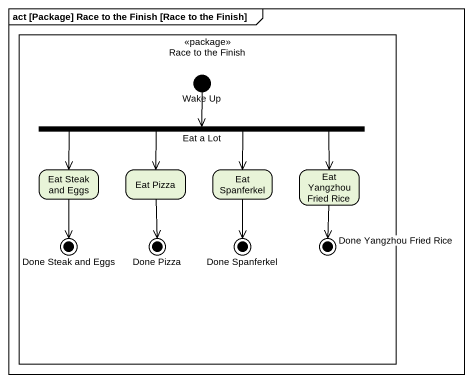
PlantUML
@startuml
mainframe act [Package] Race to the Finish [Race to the Finish]
hide empty description
state "Race to the Finish" as Race_to_the_Finish <<package>> {
  state "Wake Up" as Wake_Up <<start>>
  state "Eat a Lot" as Eat_a_Lot <<fork>>
  state "Eat Steak and Eggs" as Eat_Steak_and_Eggs
  state "Eat Pizza" as Eat_Pizza
  state "Eat Spanferkel" as Eat_Spanferkel
  state "Eat Yangzhou Fried Rice" as Eat_Yangzhou_Fried_Rice
  state "Done Steak and Eggs" as Done_Steak_and_Eggs <<end>>
  state "Done Pizza" as Done_Pizza <<end>>
  state "Done Spanferkel" as Done_Spanferkel <<end>>
  state "Done Yangzhou Fried Rice" as Done_Yangzhou_Fried_Rice <<end>>
}
Wake_Up --> Eat_a_Lot
Eat_a_Lot -left-> Eat_Steak_and_Eggs
Eat_a_Lot --> Eat_Pizza
Eat_a_Lot --> Eat_Spanferkel
Eat_a_Lot -right-> Eat_Yangzhou_Fried_Rice
Eat_Steak_and_Eggs --> Done_Steak_and_Eggs
Eat_Pizza --> Done_Pizza
Eat_Spanferkel --> Done_Spanferkel
Eat_Yangzhou_Fried_Rice --> Done_Yangzhou_Fried_Rice
@enduml
